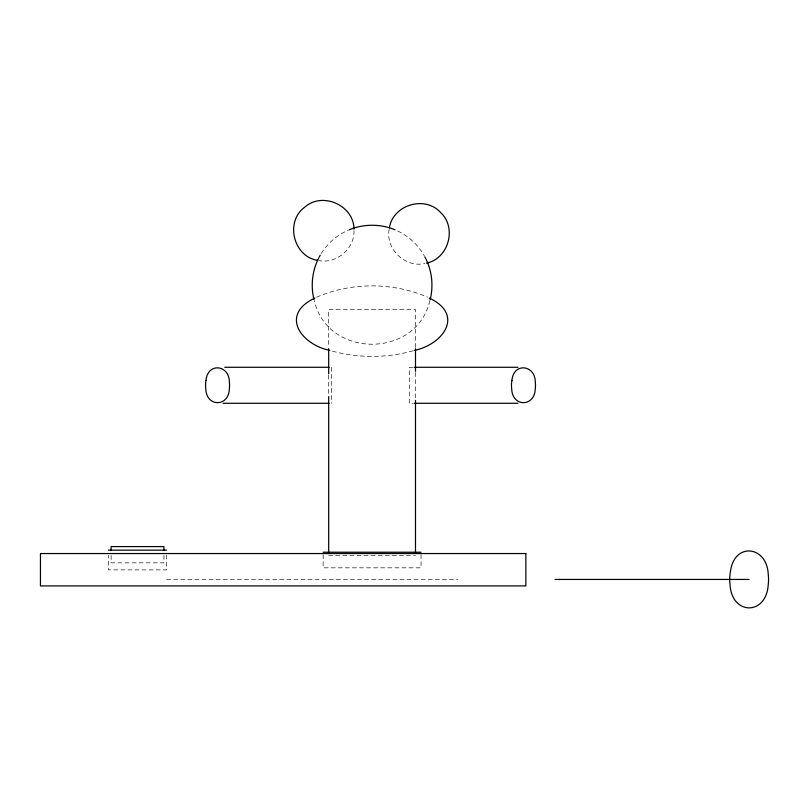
<?xml version="1.0" encoding="UTF-8"?>
<svg xmlns="http://www.w3.org/2000/svg" width="809" height="809" viewBox="0 0 809 809"><rect width="100%" height="100%" fill="white"/><g stroke="black" fill="none" stroke-linecap="round" stroke-linejoin="round"><path stroke-width="0.61" stroke-dasharray="4.04 3.03" d="M354.029 230.707C354.575 248.545 336.868 263.825 319.302 260.66M389.129 229.341C385.408 249.162 405.38 268.173 424.988 263.481M429.892 300.584C416.756 358.761 327.423 358.761 314.286 300.584M321.274 253.5C327.625 243.226 337.191 234.974 348.285 230.201M316.622 297.186C351.288 282.108 392.901 282.119 427.557 297.186M413.278 350.742C386.55 358.286 357.629 358.286 330.911 350.742M413.116 367.276L409.485 367.276L409.485 403.276L413.116 403.276M328.687 555.601L415.492 555.601M166.654 579.436L457.894 579.436M397.684 230.99C408.899 236.299 418.405 245.157 424.391 256.028M421.044 554.62L421.044 567.827L323.145 567.827L323.145 552.223M415.492 347.374L415.492 309.523L328.687 309.523L328.687 347.374M415.492 372.615L415.492 399.12M331.559 367.276L331.559 403.276M328.687 375.143L328.687 395.338M166.654 555.095L166.654 569.89L108.406 569.89L108.406 555.095M163.924 555.338L163.924 562.852L111.136 562.852L111.136 555.338"/><path stroke-width="1.21" d="M389.382 227.885C392.83 204.869 424.836 195.161 440.49 212.383C457.206 227.622 448.611 258.678 426.434 263.158M430.155 299.643C433.513 286.335 432.087 271.905 426.201 259.507M318.857 257.758C312.234 270.519 310.514 285.708 314.023 299.643M319.302 256.888L320.263 255.179M314.954 298.046C279.489 314.63 300.867 344.412 329.86 350.428M349.185 229.796C363.666 223.749 380.513 223.749 394.994 229.796M414.319 350.428C443.322 344.412 464.7 314.63 429.225 298.046M224.75 367.276L329.132 367.276M414.329 367.276L517.962 367.276M223.082 403.276L329.132 403.276M414.329 403.276L517.962 403.276M108.406 550.16L166.654 550.16M323.145 552.223L421.044 552.223M554.974 579.436L749.134 579.436M317.846 260.407C293.515 256.837 284.768 221.919 304.548 207.306C322.265 191.237 353.988 205.304 353.988 229.23M424.877 256.888L425.756 258.637M415.492 348.639L415.492 371.361M415.492 400.384L415.492 553.083M328.687 348.639L328.687 373.879M328.687 396.592L328.687 553.083M163.924 550.332L163.924 546.581L111.136 546.581L111.136 550.332M206.032 380.331L205.769 382A26.839 26.839 0 0 0 205.769 388.553C206.062 407.342 229.068 407.342 229.362 388.553A26.839 26.839 0 0 0 229.362 382C229.341 364.728 207.65 362.21 206.032 380.331M511.945 380.331L511.682 382A26.839 26.839 0 0 0 511.682 388.553C511.976 407.342 534.982 407.342 535.275 388.553A26.839 26.839 0 0 0 535.275 382C535.255 364.728 513.553 362.21 511.945 380.331M730.466 571.427L730.042 574.137A43.433 43.433 0 0 0 730.042 584.735C731.902 615.558 766.366 615.558 768.226 584.735A43.433 43.433 0 0 0 768.226 574.137C766.932 545.812 734.38 541.757 730.466 571.427M525.85 553.548L40.45 553.548L40.45 585.908L525.85 585.908L525.85 553.548"/></g></svg>
